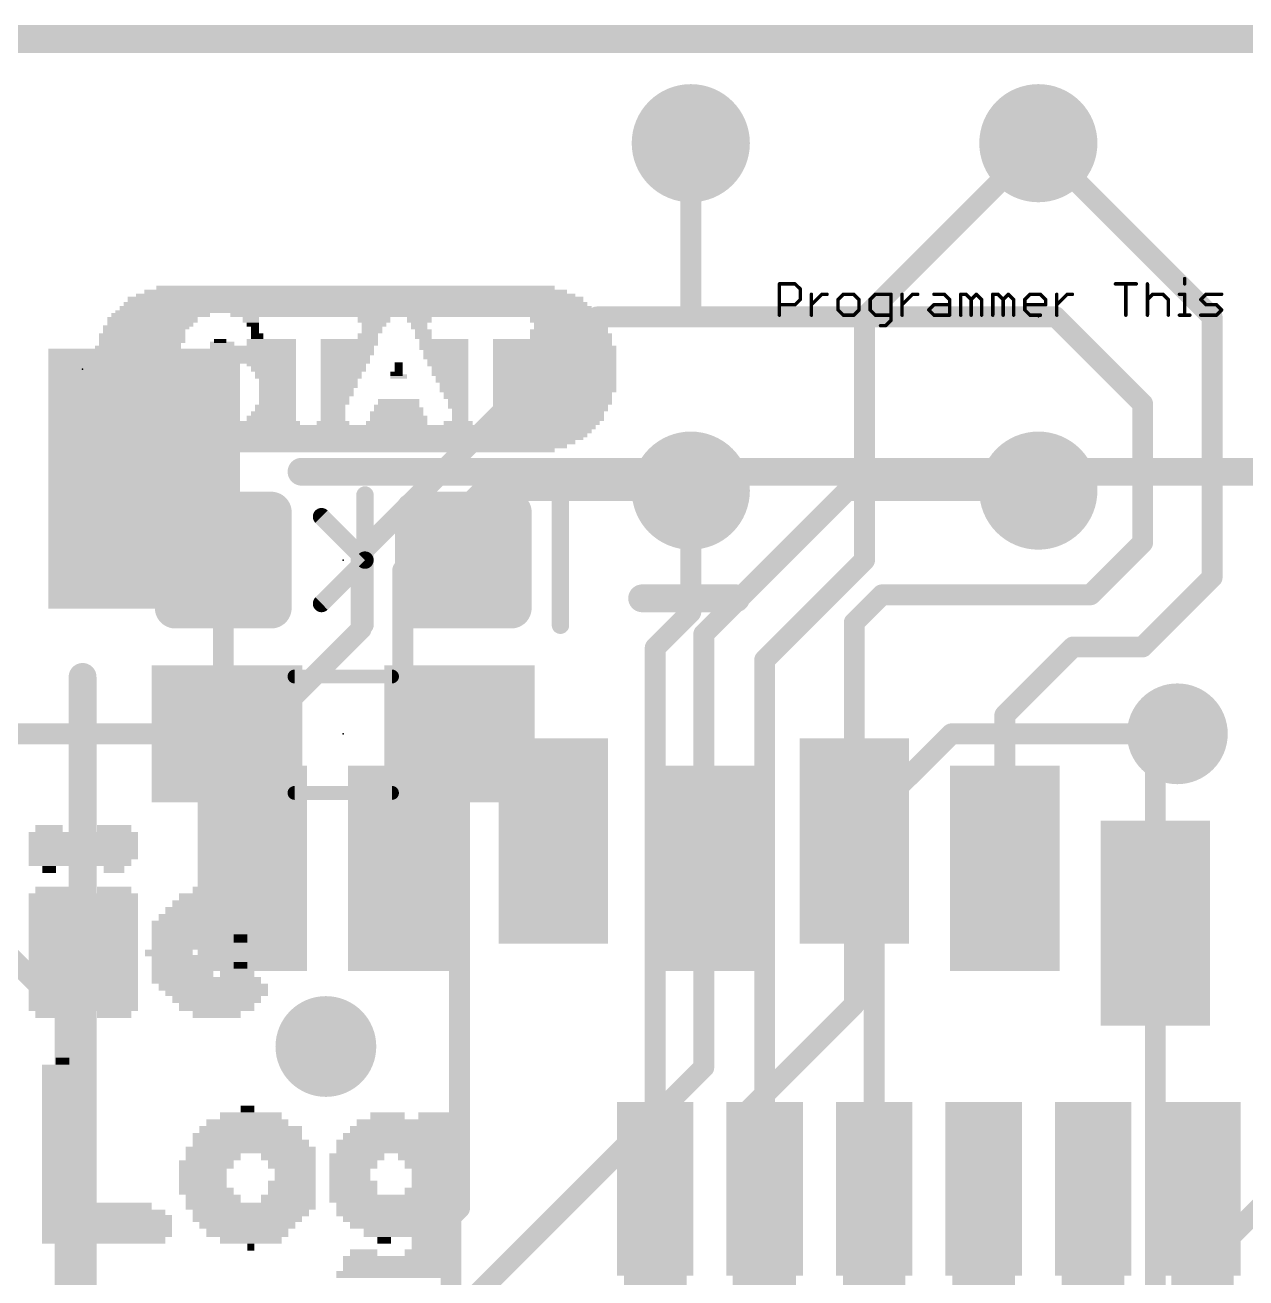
# Model space of a CAD drawing. Extents: x -41 to 66, y -16 to 27.
# Drawn here: x 5.29 to 14.22, y 17.61 to 26.77 of the extents above; entities that cross this region are included whole.
import ezdxf

# ---------------------------------------------------------------- set-up
doc = ezdxf.new("R2010")
doc.units = 0
for name, color, linetype in [('1', 12, 'CONTINUOUS'), ('16', 132, 'CONTINUOUS'), ('17', 110, 'CONTINUOUS'), ('18', 110, 'CONTINUOUS'), ('20', 31, 'CONTINUOUS'), ('21', 41, 'CONTINUOUS'), ('22', 40, 'CONTINUOUS'), ('23', 53, 'CONTINUOUS'), ('51', 53, 'CONTINUOUS')]:
    doc.layers.add(name, color=color, linetype=linetype)

# ---------------------------------------------------------------- blocks, each defined once
blk = doc.blocks.new('RECT160000X160000R30')
at = {"const_width": 0.15}
blk.add_lwpolyline([(0.425, -0.35), (0.425, 0.35, 0.4142), (0.35, 0.425), (-0.35, 0.425, 0.4142), (-0.425, 0.35), (-0.425, -0.35, 0.4142), (-0.35, -0.425), (0.35, -0.425, 0.4142)], format="xyb", close=True, dxfattribs=at)
blk.add_solid([(-0.3754, -0.3754), (0.3754, -0.3754), (-0.3754, 0.3754), (0.3754, 0.3754)])
blk = doc.blocks.new('RECT')
blk.add_solid([(-0.5, -0.5), (0.5, -0.5), (-0.5, 0.5), (0.5, 0.5)])
blk = doc.blocks.new('ROUNDP')
at = {"const_width": 0.5}
blk.add_lwpolyline([(0, -0.25, 1), (0, 0.25, 1), (0, -0.25)], format="xyb", dxfattribs=at)
blk = doc.blocks.new('ROUNDV')
at = {"const_width": 0.5}
blk.add_lwpolyline([(0, -0.25, 1), (0, 0.25, 1), (0, -0.25)], format="xyb", dxfattribs=at)

msp = doc.modelspace()

# ---------------------------------------------------------------- linework, layer by layer
at = {"layer": '1'}
for points, const_width in [([(0, 26.67), (25.4, 26.67)], 0.2032), ([(11.43, 24.638), (12.7, 25.908)], 0.1524), ([(11.43, 22.86), (11.43, 24.638)], 0.1524), ([(10.16, 22.479), (10.16, 23.368)], 0.1524), ([(6.743, 22.86), (6.743, 21.617)], 0.1524), ([(10.7, 22.13), (11.43, 22.86)], 0.1524), ([(9.9, 22.219), (10.16, 22.479)], 0.1524), ([(9.9, 18.2626), (9.9, 22.219)], 0.1524), ([(10.7, 18.2626), (10.7, 22.13)], 0.1524), ([(6.743, 21.617), (6.77, 21.59)], 0.1524), ([(8.47, 21.59), (8.47, 18.122)], 0.1524), ([(11.5, 21.025), (12.065, 21.59)], 0.1524), ([(12.065, 21.59), (13.716, 21.59)], 0.1524), ([(11.5, 18.2626), (11.5, 21.025)], 0.1524), ([(8.47, 18.122), (8.4074, 18.0594)], 0.1524), ([(8.4074, 16.77), (8.4074, 18.0594)], 0.1524)]:
    msp.add_lwpolyline(points, dxfattribs=dict(at, const_width=const_width))
at = {"layer": '1', "const_width": 0.0762}
for points in [[(12.7269, 25.8811, 1), (12.6731, 25.9349)], [(11.4681, 24.638, 1), (11.3919, 24.638)], [(11.4031, 24.6649, 1), (11.4569, 24.6111)], [(10.1981, 23.368, 1), (10.1219, 23.368)], [(6.7811, 22.86, 1), (6.7049, 22.86)], [(11.4569, 22.8331, 1), (11.4031, 22.8869)], [(11.3919, 22.86, 1), (11.4681, 22.86)], [(10.1869, 22.4521, 1), (10.1331, 22.5059)], [(10.1219, 22.479, 1), (10.1981, 22.479)], [(9.9381, 22.219, 1), (9.8619, 22.219)], [(9.8731, 22.2459, 1), (9.9269, 22.1921)], [(10.7381, 22.13, 1), (10.6619, 22.13)], [(10.6731, 22.1569, 1), (10.7269, 22.1031)], [(6.7049, 21.617, 1), (6.7811, 21.617)], [(6.7699, 21.6439, 1), (6.7161, 21.5901)], [(6.7431, 21.5631, 1), (6.7969, 21.6169)], [(8.5081, 21.59, 1), (8.4319, 21.59)], [(12.065, 21.6281, 1), (12.065, 21.5519)], [(12.0919, 21.5631, 1), (12.0381, 21.6169)], [(13.716, 21.5519, 1), (13.716, 21.6281)], [(11.5381, 21.025, 1), (11.4619, 21.025)], [(11.4731, 21.0519, 1), (11.5269, 20.9981)], [(9.8619, 18.2626, 1), (9.9381, 18.2626)], [(10.6619, 18.2626, 1), (10.7381, 18.2626)], [(11.4619, 18.2626, 1), (11.5381, 18.2626)], [(8.4319, 18.122, 1), (8.5081, 18.122)], [(8.4969, 18.0951, 1), (8.4431, 18.1489)], [(8.4455, 18.0594, 1), (8.3693, 18.0594)], [(8.3805, 18.0863, 1), (8.4343, 18.0325)]]:
    msp.add_lwpolyline(points, format="xyb", dxfattribs=at)
at = {"layer": '16'}
for points, const_width in [([(0, 26.67), (25.4, 26.67)], 0.2032), ([(10.16, 25.908), (10.16, 24.638)], 0.1524), ([(13.97, 24.638), (12.7, 25.908)], 0.1524), ([(7.7502, 22.9133), (9.4749, 24.638)], 0.1524), ([(9.4749, 24.638), (10.16, 24.638)], 0.1524), ([(10.16, 24.638), (12.827, 24.638)], 0.1524), ([(12.827, 24.638), (13.462, 24.003)], 0.1524), ([(13.97, 24.638), (13.97, 22.733)], 0.1524), ([(13.462, 24.003), (13.462, 22.987)], 0.1524), ([(8.055, 22.787), (8.636, 23.368)], 0.1524), ([(8.636, 23.368), (10.16, 23.368)], 0.1524), ([(11.303, 23.368), (10.4775, 22.5425)], 0.1524), ([(12.7, 23.368), (11.303, 23.368)], 0.1524), ([(13.462, 22.987), (13.081, 22.606)], 0.1524), ([(7.7502, 22.3552), (7.7502, 22.9133)], 0.1524), ([(8.055, 20.606), (8.055, 22.787)], 0.1524), ([(13.97, 22.733), (13.462, 22.225)], 0.1524), ([(11.355, 22.404), (11.557, 22.606)], 0.1524), ([(11.557, 22.606), (13.081, 22.606)], 0.1524), ([(10.255, 22.32), (10.4775, 22.5425)], 0.1524), ([(11.355, 22.404), (11.355, 20.806)], 0.1524), ([(6.985, 21.59), (7.7502, 22.3552)], 0.1524), ([(10.255, 22.32), (10.255, 20.606)], 0.1524), ([(12.455, 21.726), (12.954, 22.225)], 0.1524), ([(12.954, 22.225), (13.462, 22.225)], 0.1524), ([(12.455, 20.606), (12.455, 21.726)], 0.1524), ([(2.96, 21.59), (6.985, 21.59)], 0.1524), ([(13.555, 21.429), (13.716, 21.59)], 0.1524), ([(13.555, 20.206), (13.555, 21.429)], 0.1524), ([(11.355, 20.806), (11.355, 19.61)], 0.1524), ([(10.255, 20.606), (10.255, 19.151)], 0.1524), ([(4.826, 20.32), (5.588, 19.558)], 0.1524), ([(13.555, 20.206), (13.555, 17.365)], 0.1524), ([(5.588, 19.558), (5.588, 16.51)], 0.1524), ([(11.355, 19.61), (10.541, 18.796)], 0.1524), ([(13.97, 17.78), (15.621, 19.431)], 0.1524), ([(10.255, 19.151), (7.874, 16.77)], 0.1524), ([(10.541, 18.796), (10.541, 16.891)], 0.1524), ([(13.97, 16.002), (13.97, 17.78)], 0.1524)]:
    msp.add_lwpolyline(points, dxfattribs=dict(at, const_width=const_width))
at = {"layer": '16', "const_width": 0.0762}
for points in [[(10.1981, 25.908, 1), (10.1219, 25.908)], [(12.7269, 25.9349, 1), (12.6731, 25.8811)], [(9.4749, 24.6761, 1), (9.4749, 24.5999)], [(9.5019, 24.6111, 1), (9.448, 24.6649)], [(10.16, 24.6761, 1), (10.16, 24.5999)], [(10.1219, 24.638, 1), (10.1981, 24.638)], [(10.16, 24.5999, 1), (10.16, 24.6761)], [(12.8539, 24.6649, 1), (12.8001, 24.6111)], [(12.827, 24.5999, 1), (12.827, 24.6761)], [(14.0081, 24.638, 1), (13.9319, 24.638)], [(13.9431, 24.6111, 1), (13.9969, 24.6649)], [(13.5001, 24.003, 1), (13.4239, 24.003)], [(13.4351, 23.9761, 1), (13.4889, 24.0299)], [(8.636, 23.4061, 1), (8.636, 23.3299)], [(8.6629, 23.3411, 1), (8.6091, 23.3949)], [(10.16, 23.3299, 1), (10.16, 23.4061)], [(11.303, 23.4061, 1), (11.303, 23.3299)], [(11.3299, 23.3411, 1), (11.2761, 23.3949)], [(12.7, 23.3299, 1), (12.7, 23.4061)], [(13.4239, 22.987, 1), (13.5001, 22.987)], [(13.4889, 22.9601, 1), (13.4351, 23.0139)], [(7.7883, 22.9133, 1), (7.7121, 22.9133)], [(7.7233, 22.9402, 1), (7.7771, 22.8863)], [(8.0931, 22.787, 1), (8.0169, 22.787)], [(8.0281, 22.8139, 1), (8.0819, 22.7601)], [(13.9969, 22.7061, 1), (13.9431, 22.7599)], [(13.9319, 22.733, 1), (14.0081, 22.733)], [(11.557, 22.6441, 1), (11.557, 22.5679)], [(11.5839, 22.5791, 1), (11.5301, 22.6329)], [(13.0541, 22.6329, 1), (13.1079, 22.5791)], [(13.081, 22.5679, 1), (13.081, 22.6441)], [(10.4506, 22.5694, 1), (10.5044, 22.5156)], [(10.5044, 22.5156, 1), (10.4506, 22.5694)], [(11.3931, 22.404, 1), (11.3169, 22.404)], [(11.3281, 22.4309, 1), (11.3819, 22.3771)], [(7.7121, 22.3552, 1), (7.7883, 22.3552)], [(7.7771, 22.3283, 1), (7.7233, 22.3821)], [(10.2931, 22.32, 1), (10.2169, 22.32)], [(10.2281, 22.3469, 1), (10.2819, 22.2931)], [(12.954, 22.2631, 1), (12.954, 22.1869)], [(12.9809, 22.1981, 1), (12.9271, 22.2519)], [(13.4351, 22.2519, 1), (13.4889, 22.1981)], [(13.462, 22.1869, 1), (13.462, 22.2631)], [(12.4931, 21.726, 1), (12.4169, 21.726)], [(12.4281, 21.7529, 1), (12.4819, 21.6991)], [(6.9581, 21.6169, 1), (7.0119, 21.5631)], [(6.985, 21.5519, 1), (6.985, 21.6281)], [(13.7429, 21.5631, 1), (13.6891, 21.6169)], [(13.5931, 21.429, 1), (13.5169, 21.429)], [(13.5281, 21.4559, 1), (13.5819, 21.4021)], [(11.3931, 20.806, 1), (11.3169, 20.806)], [(11.3169, 20.806, 1), (11.3931, 20.806)], [(8.0169, 20.606, 1), (8.0931, 20.606)], [(10.2931, 20.606, 1), (10.2169, 20.606)], [(10.2169, 20.606, 1), (10.2931, 20.606)], [(12.4169, 20.606, 1), (12.4931, 20.606)], [(13.5931, 20.206, 1), (13.5169, 20.206)], [(13.5169, 20.206, 1), (13.5931, 20.206)], [(5.6261, 19.558, 1), (5.5499, 19.558)], [(5.5611, 19.5311, 1), (5.6149, 19.5849)], [(11.3169, 19.61, 1), (11.3931, 19.61)], [(11.3819, 19.5831, 1), (11.3281, 19.6369)], [(10.2169, 19.151, 1), (10.2931, 19.151)], [(10.2819, 19.1241, 1), (10.2281, 19.1779)], [(10.5791, 18.796, 1), (10.5029, 18.796)], [(10.5141, 18.8229, 1), (10.5679, 18.7691)], [(14.0081, 17.78, 1), (13.9319, 17.78)], [(13.9431, 17.8069, 1), (13.9969, 17.7531)]]:
    msp.add_lwpolyline(points, format="xyb", dxfattribs=at)
at = {"layer": '20', "const_width": 0.2032}
msp.add_lwpolyline([(25.4, 26.67), (0, 26.67)], dxfattribs=at)
at = {"layer": '21'}
for points, const_width in [([(9.2393, 23.3362, 1), (9.1757, 23.3362)], 0.0635), ([(9.8044, 22.6314, 1), (9.8044, 22.5298)], 0.1016), ([(10.4902, 22.5298, 1), (10.4902, 22.6314)], 0.1016), ([(9.1757, 22.3838, 1), (9.2393, 22.3838)], 0.0635)]:
    msp.add_lwpolyline(points, format="xyb", dxfattribs=dict(at, const_width=const_width))
for points, const_width in [([(9.2075, 23.3362), (9.2075, 22.3838)], 0.127), ([(9.8044, 22.5806), (10.4902, 22.5806)], 0.2032)]:
    msp.add_lwpolyline(points, dxfattribs=dict(at, const_width=const_width))
at = {"layer": '22', "const_width": 0.2032}
for points in [[(15.715, 23.506), (7.315, 23.506)], [(5.715, 22.006), (5.715, 9.906)]]:
    msp.add_lwpolyline(points, dxfattribs=at)
at = {"layer": '22', "const_width": 0.1016}
for points in [[(7.315, 23.5568, 1), (7.315, 23.4552)], [(5.7658, 22.006, 1), (5.6642, 22.006)]]:
    msp.add_lwpolyline(points, format="xyb", dxfattribs=at)
at = {"layer": '23'}
for p in [(12.7, 24.638), (5.715, 24.257), (7.62, 22.86), (7.62, 21.59)]:
    msp.add_point(p, dxfattribs=at)
at = {"layer": '51'}
for points, const_width in [([(13.7693, 24.9176), (13.7693, 24.8795)], 0.0254), ([(10.8077, 24.6507), (10.8077, 24.8795)], 0.0254), ([(10.8077, 24.8795), (10.9221, 24.8795)], 0.0254), ([(10.9221, 24.8795), (10.9602, 24.8414)], 0.0254), ([(10.9602, 24.8414), (10.9602, 24.7651)], 0.0254), ([(13.2634, 24.8795), (13.4159, 24.8795)], 0.0254), ([(13.3397, 24.6507), (13.3397, 24.8795)], 0.0254), ([(13.4973, 24.8795), (13.4973, 24.6507)], 0.0254), ([(10.9221, 24.727), (10.8077, 24.727)], 0.0254), ([(10.9602, 24.7651), (10.9221, 24.727)], 0.0254), ([(11.0416, 24.6507), (11.0416, 24.8032)], 0.0254), ([(11.0416, 24.727), (11.1178, 24.8032)], 0.0254), ([(11.1178, 24.8032), (11.156, 24.8032)], 0.0254), ([(11.2746, 24.8032), (11.2365, 24.7651)], 0.0254), ([(11.2365, 24.7651), (11.2365, 24.6888)], 0.0254), ([(11.3509, 24.8032), (11.2746, 24.8032)], 0.0254), ([(11.389, 24.7651), (11.3509, 24.8032)], 0.0254), ([(11.389, 24.6888), (11.389, 24.7651)], 0.0254), ([(11.5085, 24.8032), (11.4704, 24.7651)], 0.0254), ([(11.4704, 24.7651), (11.4704, 24.6888)], 0.0254), ([(11.6229, 24.8032), (11.5085, 24.8032)], 0.0254), ([(11.6229, 24.6126), (11.6229, 24.8032)], 0.0254), ([(11.7042, 24.6507), (11.7042, 24.8032)], 0.0254), ([(11.7042, 24.727), (11.7805, 24.8032)], 0.0254), ([(11.7805, 24.8032), (11.8186, 24.8032)], 0.0254), ([(11.8991, 24.6888), (11.9373, 24.727)], 0.0254), ([(11.9373, 24.8032), (12.0135, 24.8032)], 0.0254), ([(11.9373, 24.727), (12.0517, 24.727)], 0.0254), ([(12.0135, 24.8032), (12.0517, 24.7651)], 0.0254), ([(12.0517, 24.7651), (12.0517, 24.6507)], 0.0254), ([(12.133, 24.6507), (12.133, 24.8032)], 0.0254), ([(12.133, 24.8032), (12.1711, 24.8032)], 0.0254), ([(12.1711, 24.8032), (12.2093, 24.7651)], 0.0254), ([(12.2093, 24.7651), (12.2474, 24.8032)], 0.0254), ([(12.2093, 24.7651), (12.2093, 24.6507)], 0.0254), ([(12.2474, 24.8032), (12.2855, 24.7651)], 0.0254), ([(12.2855, 24.7651), (12.2855, 24.6507)], 0.0254), ([(12.3669, 24.6507), (12.3669, 24.8032)], 0.0254), ([(12.3669, 24.8032), (12.405, 24.8032)], 0.0254), ([(12.405, 24.8032), (12.4431, 24.7651)], 0.0254), ([(12.4431, 24.7651), (12.4813, 24.8032)], 0.0254), ([(12.4431, 24.7651), (12.4431, 24.6507)], 0.0254), ([(12.4813, 24.8032), (12.5194, 24.7651)], 0.0254), ([(12.5194, 24.7651), (12.5194, 24.6507)], 0.0254), ([(12.6008, 24.7651), (12.6389, 24.8032)], 0.0254), ([(12.6008, 24.6888), (12.6008, 24.7651)], 0.0254), ([(12.7533, 24.727), (12.6008, 24.727)], 0.0254), ([(12.6389, 24.8032), (12.7152, 24.8032)], 0.0254), ([(12.7152, 24.8032), (12.7533, 24.7651)], 0.0254), ([(12.7533, 24.7651), (12.7533, 24.727)], 0.0254), ([(12.8346, 24.6507), (12.8346, 24.8032)], 0.0254), ([(12.8346, 24.727), (12.9109, 24.8032)], 0.0254), ([(12.9109, 24.8032), (12.949, 24.8032)], 0.0254), ([(13.4973, 24.7651), (13.5354, 24.8032)], 0.0254), ([(13.5354, 24.8032), (13.6117, 24.8032)], 0.0254), ([(13.6117, 24.8032), (13.6498, 24.7651)], 0.0254), ([(13.6498, 24.7651), (13.6498, 24.6507)], 0.0254), ([(13.7312, 24.8032), (13.7693, 24.8032)], 0.0254), ([(13.7693, 24.8032), (13.7693, 24.6507)], 0.0254), ([(13.8871, 24.7651), (13.9252, 24.8032)], 0.0254), ([(13.9252, 24.727), (13.8871, 24.7651)], 0.0254), ([(13.9252, 24.8032), (14.0396, 24.8032)], 0.0254), ([(14.0015, 24.727), (13.9252, 24.727)], 0.0254), ([(14.0396, 24.6888), (14.0015, 24.727)], 0.0254), ([(11.2365, 24.6888), (11.2746, 24.6507)], 0.0254), ([(11.2746, 24.6507), (11.3509, 24.6507)], 0.0254), ([(11.3509, 24.6507), (11.389, 24.6888)], 0.0254), ([(11.4704, 24.6888), (11.5085, 24.6507)], 0.0254), ([(11.5085, 24.6507), (11.6229, 24.6507)], 0.0254), ([(11.9373, 24.6507), (11.8991, 24.6888)], 0.0254), ([(12.0517, 24.6507), (11.9373, 24.6507)], 0.0254), ([(12.6389, 24.6507), (12.6008, 24.6888)], 0.0254), ([(12.7152, 24.6507), (12.6389, 24.6507)], 0.0254), ([(13.7312, 24.6507), (13.8074, 24.6507)], 0.0254), ([(13.8871, 24.6507), (14.0015, 24.6507)], 0.0254), ([(14.0015, 24.6507), (14.0396, 24.6888)], 0.0254), ([(11.5466, 24.5744), (11.5848, 24.5744)], 0.0254), ([(11.5848, 24.5744), (11.6229, 24.6126)], 0.0254), ([(7.7788, 23.3362), (7.7788, 22.86)], 0.127), ([(7.7788, 22.86), (7.4613, 23.1775)], 0.127), ([(7.7788, 22.86), (7.4613, 22.5425)], 0.127), ([(7.7788, 22.86), (7.7788, 22.3838)], 0.127), ([(7.976, 22.009), (7.264, 22.009)], 0.1016), ([(7.976, 21.158), (7.264, 21.158)], 0.1016)]:
    msp.add_lwpolyline(points, dxfattribs=dict(at, const_width=const_width))
for points, const_width in [([(13.7757, 24.9176, 1), (13.763, 24.9176)], 0.0127), ([(10.8077, 24.8858, 1), (10.8077, 24.8731)], 0.0127), ([(10.814, 24.8795, 1), (10.8014, 24.8795)], 0.0127), ([(10.9266, 24.884, 1), (10.9176, 24.875)], 0.0127), ([(10.9221, 24.8731, 1), (10.9221, 24.8858)], 0.0127), ([(10.9666, 24.8414, 1), (10.9539, 24.8414)], 0.0127), ([(10.9557, 24.8369, 1), (10.9647, 24.8459)], 0.0127), ([(13.2634, 24.8858, 1), (13.2634, 24.8731)], 0.0127), ([(13.346, 24.8795, 1), (13.3333, 24.8795)], 0.0127), ([(13.4159, 24.8731, 1), (13.4159, 24.8858)], 0.0127), ([(13.5036, 24.8795, 1), (13.4909, 24.8795)], 0.0127), ([(13.763, 24.8795, 1), (13.7757, 24.8795)], 0.0127), ([(10.8077, 24.7333, 1), (10.8077, 24.7206)], 0.0127), ([(10.9176, 24.7315, 1), (10.9266, 24.7225)], 0.0127), ([(10.9221, 24.7206, 1), (10.9221, 24.7333)], 0.0127), ([(10.9539, 24.7651, 1), (10.9666, 24.7651)], 0.0127), ([(10.9647, 24.7606, 1), (10.9557, 24.7696)], 0.0127), ([(11.0479, 24.8032, 1), (11.0352, 24.8032)], 0.0127), ([(11.0371, 24.7315, 1), (11.0461, 24.7225)], 0.0127), ([(11.1178, 24.8096, 1), (11.1178, 24.7969)], 0.0127), ([(11.1223, 24.7987, 1), (11.1134, 24.8077)], 0.0127), ([(11.156, 24.7969, 1), (11.156, 24.8096)], 0.0127), ([(11.2428, 24.7651, 1), (11.2301, 24.7651)], 0.0127), ([(11.232, 24.7696, 1), (11.241, 24.7606)], 0.0127), ([(11.2746, 24.8096, 1), (11.2746, 24.7969)], 0.0127), ([(11.2791, 24.7987, 1), (11.2701, 24.8077)], 0.0127), ([(11.3554, 24.8077, 1), (11.3464, 24.7987)], 0.0127), ([(11.3509, 24.7969, 1), (11.3509, 24.8096)], 0.0127), ([(11.3954, 24.7651, 1), (11.3827, 24.7651)], 0.0127), ([(11.3845, 24.7606, 1), (11.3935, 24.7696)], 0.0127), ([(11.4767, 24.7651, 1), (11.464, 24.7651)], 0.0127), ([(11.4659, 24.7696, 1), (11.4748, 24.7606)], 0.0127), ([(11.5085, 24.8096, 1), (11.5085, 24.7969)], 0.0127), ([(11.513, 24.7987, 1), (11.504, 24.8077)], 0.0127), ([(11.6292, 24.8032, 1), (11.6165, 24.8032)], 0.0127), ([(11.6229, 24.7969, 1), (11.6229, 24.8096)], 0.0127), ([(11.6997, 24.7315, 1), (11.7087, 24.7225)], 0.0127), ([(11.7106, 24.8032, 1), (11.6979, 24.8032)], 0.0127), ([(11.7805, 24.8096, 1), (11.7805, 24.7969)], 0.0127), ([(11.785, 24.7987, 1), (11.776, 24.8077)], 0.0127), ([(11.8186, 24.7969, 1), (11.8186, 24.8096)], 0.0127), ([(11.9373, 24.8096, 1), (11.9373, 24.7969)], 0.0127), ([(11.9373, 24.7333, 1), (11.9373, 24.7206)], 0.0127), ([(11.9417, 24.7225, 1), (11.9328, 24.7315)], 0.0127), ([(12.018, 24.8077, 1), (12.009, 24.7987)], 0.0127), ([(12.0135, 24.7969, 1), (12.0135, 24.8096)], 0.0127), ([(12.058, 24.7651, 1), (12.0453, 24.7651)], 0.0127), ([(12.0472, 24.7606, 1), (12.0561, 24.7696)], 0.0127), ([(12.0517, 24.7206, 1), (12.0517, 24.7333)], 0.0127), ([(12.133, 24.8096, 1), (12.133, 24.7969)], 0.0127), ([(12.1394, 24.8032, 1), (12.1267, 24.8032)], 0.0127), ([(12.1756, 24.8077, 1), (12.1666, 24.7987)], 0.0127), ([(12.1711, 24.7969, 1), (12.1711, 24.8096)], 0.0127), ([(12.2156, 24.7651, 1), (12.2029, 24.7651)], 0.0127), ([(12.2048, 24.7696, 1), (12.2138, 24.7606)], 0.0127), ([(12.2048, 24.7606, 1), (12.2138, 24.7696)], 0.0127), ([(12.2519, 24.8077, 1), (12.2429, 24.7987)], 0.0127), ([(12.2519, 24.7987, 1), (12.2429, 24.8077)], 0.0127), ([(12.2919, 24.7651, 1), (12.2792, 24.7651)], 0.0127), ([(12.281, 24.7606, 1), (12.29, 24.7696)], 0.0127), ([(12.3732, 24.8032, 1), (12.3605, 24.8032)], 0.0127), ([(12.3669, 24.8096, 1), (12.3669, 24.7969)], 0.0127), ([(12.4095, 24.8077, 1), (12.4005, 24.7987)], 0.0127), ([(12.405, 24.7969, 1), (12.405, 24.8096)], 0.0127), ([(12.4495, 24.7651, 1), (12.4368, 24.7651)], 0.0127), ([(12.4387, 24.7696, 1), (12.4476, 24.7606)], 0.0127), ([(12.4387, 24.7606, 1), (12.4476, 24.7696)], 0.0127), ([(12.4858, 24.8077, 1), (12.4768, 24.7987)], 0.0127), ([(12.4858, 24.7987, 1), (12.4768, 24.8077)], 0.0127), ([(12.5258, 24.7651, 1), (12.5131, 24.7651)], 0.0127), ([(12.5149, 24.7606, 1), (12.5239, 24.7696)], 0.0127), ([(12.6071, 24.7651, 1), (12.5944, 24.7651)], 0.0127), ([(12.5963, 24.7696, 1), (12.6053, 24.7606)], 0.0127), ([(12.6008, 24.7333, 1), (12.6008, 24.7206)], 0.0127), ([(12.6389, 24.8096, 1), (12.6389, 24.7969)], 0.0127), ([(12.6434, 24.7987, 1), (12.6344, 24.8077)], 0.0127), ([(12.7196, 24.8077, 1), (12.7107, 24.7987)], 0.0127), ([(12.7152, 24.7969, 1), (12.7152, 24.8096)], 0.0127), ([(12.7596, 24.7651, 1), (12.7469, 24.7651)], 0.0127), ([(12.7469, 24.727, 1), (12.7596, 24.727)], 0.0127), ([(12.7488, 24.7606, 1), (12.7578, 24.7696)], 0.0127), ([(12.7533, 24.7206, 1), (12.7533, 24.7333)], 0.0127), ([(12.841, 24.8032, 1), (12.8283, 24.8032)], 0.0127), ([(12.8302, 24.7315, 1), (12.8391, 24.7225)], 0.0127), ([(12.9109, 24.8096, 1), (12.9109, 24.7969)], 0.0127), ([(12.9154, 24.7987, 1), (12.9064, 24.8077)], 0.0127), ([(12.949, 24.7969, 1), (12.949, 24.8096)], 0.0127), ([(13.4928, 24.7696, 1), (13.5018, 24.7606)], 0.0127), ([(13.5354, 24.8096, 1), (13.5354, 24.7969)], 0.0127), ([(13.5399, 24.7987, 1), (13.5309, 24.8077)], 0.0127), ([(13.6162, 24.8077, 1), (13.6072, 24.7987)], 0.0127), ([(13.6117, 24.7969, 1), (13.6117, 24.8096)], 0.0127), ([(13.6562, 24.7651, 1), (13.6435, 24.7651)], 0.0127), ([(13.6453, 24.7606, 1), (13.6543, 24.7696)], 0.0127), ([(13.7312, 24.8096, 1), (13.7312, 24.7969)], 0.0127), ([(13.7757, 24.8032, 1), (13.763, 24.8032)], 0.0127), ([(13.7693, 24.7969, 1), (13.7693, 24.8096)], 0.0127), ([(13.8916, 24.7696, 1), (13.8826, 24.7606)], 0.0127), ([(13.8826, 24.7696, 1), (13.8916, 24.7606)], 0.0127), ([(13.9252, 24.8096, 1), (13.9252, 24.7969)], 0.0127), ([(13.9252, 24.7333, 1), (13.9252, 24.7206)], 0.0127), ([(13.9297, 24.7987, 1), (13.9207, 24.8077)], 0.0127), ([(13.9207, 24.7225, 1), (13.9297, 24.7315)], 0.0127), ([(14.006, 24.7315, 1), (13.997, 24.7225)], 0.0127), ([(14.0015, 24.7206, 1), (14.0015, 24.7333)], 0.0127), ([(14.0396, 24.7969, 1), (14.0396, 24.8096)], 0.0127), ([(10.8014, 24.6507, 1), (10.814, 24.6507)], 0.0127), ([(11.0352, 24.6507, 1), (11.0479, 24.6507)], 0.0127), ([(11.241, 24.6933, 1), (11.232, 24.6843)], 0.0127), ([(11.2301, 24.6888, 1), (11.2428, 24.6888)], 0.0127), ([(11.2746, 24.6571, 1), (11.2746, 24.6443)], 0.0127), ([(11.2701, 24.6462, 1), (11.2791, 24.6552)], 0.0127), ([(11.3464, 24.6552, 1), (11.3554, 24.6462)], 0.0127), ([(11.3509, 24.6443, 1), (11.3509, 24.6571)], 0.0127), ([(11.3827, 24.6888, 1), (11.3954, 24.6888)], 0.0127), ([(11.3935, 24.6843, 1), (11.3845, 24.6933)], 0.0127), ([(11.4748, 24.6933, 1), (11.4659, 24.6843)], 0.0127), ([(11.464, 24.6888, 1), (11.4767, 24.6888)], 0.0127), ([(11.5085, 24.6571, 1), (11.5085, 24.6443)], 0.0127), ([(11.504, 24.6462, 1), (11.513, 24.6552)], 0.0127), ([(11.6229, 24.6443, 1), (11.6229, 24.6571)], 0.0127), ([(11.6979, 24.6507, 1), (11.7106, 24.6507)], 0.0127), ([(11.9036, 24.6933, 1), (11.8946, 24.6843)], 0.0127), ([(11.8946, 24.6933, 1), (11.9036, 24.6843)], 0.0127), ([(11.9373, 24.6571, 1), (11.9373, 24.6443)], 0.0127), ([(11.9328, 24.6462, 1), (11.9417, 24.6552)], 0.0127), ([(12.0453, 24.6507, 1), (12.058, 24.6507)], 0.0127), ([(12.0517, 24.6443, 1), (12.0517, 24.6571)], 0.0127), ([(12.1267, 24.6507, 1), (12.1394, 24.6507)], 0.0127), ([(12.2029, 24.6507, 1), (12.2156, 24.6507)], 0.0127), ([(12.2792, 24.6507, 1), (12.2919, 24.6507)], 0.0127), ([(12.3605, 24.6507, 1), (12.3732, 24.6507)], 0.0127), ([(12.4368, 24.6507, 1), (12.4495, 24.6507)], 0.0127), ([(12.5131, 24.6507, 1), (12.5258, 24.6507)], 0.0127), ([(12.6053, 24.6933, 1), (12.5963, 24.6843)], 0.0127), ([(12.5944, 24.6888, 1), (12.6071, 24.6888)], 0.0127), ([(12.6389, 24.6571, 1), (12.6389, 24.6443)], 0.0127), ([(12.6344, 24.6462, 1), (12.6434, 24.6552)], 0.0127), ([(12.7152, 24.6443, 1), (12.7152, 24.6571)], 0.0127), ([(12.8283, 24.6507, 1), (12.841, 24.6507)], 0.0127), ([(13.3333, 24.6507, 1), (13.346, 24.6507)], 0.0127), ([(13.4909, 24.6507, 1), (13.5036, 24.6507)], 0.0127), ([(13.6435, 24.6507, 1), (13.6562, 24.6507)], 0.0127), ([(13.7312, 24.6571, 1), (13.7312, 24.6443)], 0.0127), ([(13.763, 24.6507, 1), (13.7757, 24.6507)], 0.0127), ([(13.8074, 24.6443, 1), (13.8074, 24.6571)], 0.0127), ([(13.8871, 24.6571, 1), (13.8871, 24.6443)], 0.0127), ([(13.997, 24.6552, 1), (14.006, 24.6462)], 0.0127), ([(14.0015, 24.6443, 1), (14.0015, 24.6571)], 0.0127), ([(14.0441, 24.6843, 1), (14.0351, 24.6933)], 0.0127), ([(14.0351, 24.6843, 1), (14.0441, 24.6933)], 0.0127), ([(11.5466, 24.5808, 1), (11.5466, 24.5681)], 0.0127), ([(11.5803, 24.5789, 1), (11.5892, 24.5699)], 0.0127), ([(11.5848, 24.5681, 1), (11.5848, 24.5808)], 0.0127), ([(11.6165, 24.6126, 1), (11.6292, 24.6126)], 0.0127), ([(11.6274, 24.6081, 1), (11.6184, 24.6171)], 0.0127), ([(7.8105, 23.3362, 1), (7.747, 23.3362)], 0.0635), ([(7.4837, 23.2, 1), (7.4388, 23.155)], 0.0635), ([(7.8105, 22.86, 1), (7.747, 22.86)], 0.0635), ([(7.8012, 22.8375, 1), (7.7563, 22.8825)], 0.0635), ([(7.7563, 22.8375, 1), (7.8012, 22.8825)], 0.0635), ([(7.747, 22.86, 1), (7.8105, 22.86)], 0.0635), ([(7.4388, 22.565, 1), (7.4837, 22.52)], 0.0635), ([(7.747, 22.3838, 1), (7.8105, 22.3838)], 0.0635), ([(7.264, 22.0344, 1), (7.264, 21.9836)], 0.0508), ([(7.976, 21.9836, 1), (7.976, 22.0344)], 0.0508), ([(7.264, 21.1834, 1), (7.264, 21.1326)], 0.0508), ([(7.976, 21.1326, 1), (7.976, 21.1834)], 0.0508)]:
    msp.add_lwpolyline(points, format="xyb", dxfattribs=dict(at, const_width=const_width))

# ---------------------------------------------------------------- block references
at = {"layer": '1', "rotation": 270}
for p in [(6.743, 22.86), (8.497, 22.86)]:
    msp.add_blockref('RECT160000X160000R30', p, dxfattribs=at)
at = {"layer": '1', "xscale": 1.1, "rotation": 180}
for p in [(6.77, 21.59), (8.47, 21.59)]:
    msp.add_blockref('RECT', p, dxfattribs=at)
at = {"layer": '1', "xscale": 0.5588, "yscale": 1.27, "rotation": 180}
for p in [(9.9, 18.2626), (10.7, 18.2626), (11.5, 18.2626), (12.3, 18.2626), (13.1, 18.2626), (13.9, 18.2626)]:
    msp.add_blockref('RECT', p, dxfattribs=at)
at = {"layer": '16', "rotation": 180}
for p, xscale, yscale in [((6.165, 23.456), 1.4, 1.9), ((9.155, 20.806), 0.8, 1.5), ((11.355, 20.806), 0.8, 1.5), ((6.955, 20.606), 0.8, 1.5), ((8.055, 20.606), 0.8, 1.5), ((10.255, 20.606), 0.8, 1.5), ((12.455, 20.606), 0.8, 1.5), ((13.555, 20.206), 0.8, 1.5)]:
    msp.add_blockref('RECT', p, dxfattribs=dict(at, xscale=xscale, yscale=yscale))
at = {"layer": '17', "xscale": 0.8636, "yscale": 0.8636}
for p in [(10.16, 25.908), (10.16, 25.908), (12.7, 25.908), (12.7, 25.908), (10.16, 23.368), (10.16, 23.368), (12.7, 23.368), (12.7, 23.368)]:
    msp.add_blockref('ROUNDP', p, dxfattribs=at)
at = {"layer": '18', "xscale": 0.7366, "yscale": 0.7366}
for p in [(13.716, 21.59), (13.716, 21.59), (7.493, 19.304), (7.493, 19.304)]:
    msp.add_blockref('ROUNDV', p, dxfattribs=at)
at = {"layer": '21'}
for p, xscale, yscale in [((7.71, 24.822), 3.09, 0.03), ((7.71, 24.852), 2.91, 0.03), ((7.71, 24.732), 3.39, 0.03), ((7.71, 24.767), 3.33, 0.04), ((7.71, 24.797), 3.21, 0.02), ((6.285, 24.652), 0.72, 0.03), ((7.71, 24.677), 3.51, 0.02), ((7.71, 24.702), 3.45, 0.03), ((8.145, 24.652), 2.7, 0.03), ((6.18, 24.562), 0.63, 0.03), ((6.225, 24.617), 0.66, 0.04), ((6.21, 24.582), 0.63, 0.03), ((6.945, 24.617), 0.12, 0.04), ((6.96, 24.582), 0.09, 0.03), ((6.975, 24.562), 0.06, 0.03), ((7.845, 24.617), 0.24, 0.04), ((7.845, 24.582), 0.18, 0.03), ((7.83, 24.562), 0.15, 0.03), ((8.175, 24.617), 0.18, 0.04), ((8.175, 24.582), 0.12, 0.03), ((8.175, 24.562), 0.12, 0.03), ((9.255, 24.617), 0.54, 0.04), ((9.27, 24.582), 0.51, 0.03), ((9.285, 24.562), 0.54, 0.03), ((6.15, 24.497), 0.63, 0.04), ((6.15, 24.462), 0.63, 0.03), ((6.135, 24.442), 0.6, 0.03), ((6.165, 24.532), 0.6, 0.03), ((6.735, 24.442), 0.18, 0.03), ((6.72, 24.462), 0.09, 0.03), ((7.095, 24.462), 0.36, 0.03), ((7.095, 24.442), 0.36, 0.03), ((6.975, 24.532), 0.06, 0.03), ((6.99, 24.497), 0.09, 0.04), ((7.665, 24.462), 0.42, 0.03), ((7.665, 24.442), 0.42, 0.03), ((7.8, 24.497), 0.15, 0.04), ((7.83, 24.532), 0.15, 0.03), ((8.205, 24.532), 0.12, 0.03), ((8.205, 24.497), 0.12, 0.04), ((8.355, 24.462), 0.36, 0.03), ((8.355, 24.442), 0.36, 0.03), ((9.15, 24.462), 0.87, 0.03), ((9.15, 24.442), 0.87, 0.03), ((9.27, 24.532), 0.57, 0.03), ((9.285, 24.497), 0.6, 0.04), ((6.12, 24.412), 0.63, 0.03), ((6.135, 24.377), 0.66, 0.04), ((6.96, 24.412), 0.63, 0.03), ((6.96, 24.377), 0.63, 0.04), ((7.65, 24.412), 0.39, 0.03), ((7.65, 24.377), 0.39, 0.04), ((8.355, 24.412), 0.36, 0.03), ((8.37, 24.377), 0.33, 0.04), ((9.165, 24.412), 0.9, 0.03), ((9.165, 24.377), 0.9, 0.04), ((6.135, 24.342), 0.66, 0.03), ((6.135, 24.312), 0.66, 0.03), ((6.15, 24.292), 0.69, 0.03), ((6.15, 24.257), 0.69, 0.04), ((6.99, 24.342), 0.57, 0.03), ((7.05, 24.312), 0.45, 0.03), ((7.095, 24.292), 0.36, 0.03), ((7.11, 24.257), 0.33, 0.04), ((7.635, 24.342), 0.36, 0.03), ((7.635, 24.312), 0.36, 0.03), ((7.62, 24.292), 0.33, 0.03), ((7.62, 24.257), 0.33, 0.04), ((8.025, 24.292), 0.06, 0.03), ((8.025, 24.257), 0.06, 0.04), ((8.37, 24.342), 0.33, 0.03), ((8.385, 24.312), 0.3, 0.03), ((8.385, 24.292), 0.3, 0.03), ((8.4, 24.257), 0.27, 0.04), ((9.165, 24.342), 0.9, 0.03), ((9.165, 24.312), 0.9, 0.03), ((9.165, 24.292), 0.9, 0.03), ((9.165, 24.257), 0.9, 0.04), ((6.18, 24.222), 0.75, 0.03), ((6.21, 24.202), 0.81, 0.03), ((6.27, 24.172), 0.93, 0.03), ((7.125, 24.222), 0.3, 0.03), ((7.125, 24.202), 0.3, 0.03), ((7.14, 24.172), 0.27, 0.03), ((7.605, 24.222), 0.3, 0.03), ((7.605, 24.202), 0.3, 0.03), ((7.59, 24.172), 0.27, 0.03), ((8.01, 24.222), 0.09, 0.03), ((8.025, 24.202), 0.12, 0.03), ((8.4, 24.222), 0.27, 0.03), ((8.415, 24.202), 0.24, 0.03), ((8.415, 24.172), 0.24, 0.03), ((9.165, 24.222), 0.9, 0.03), ((9.165, 24.202), 0.9, 0.03), ((9.165, 24.172), 0.9, 0.03), ((6.3, 24.137), 0.99, 0.04), ((6.15, 24.102), 0.69, 0.03), ((6.705, 24.102), 0.24, 0.03), ((7.14, 24.137), 0.27, 0.04), ((7.14, 24.102), 0.27, 0.03), ((7.59, 24.137), 0.27, 0.04), ((7.575, 24.102), 0.24, 0.03), ((8.43, 24.137), 0.21, 0.04), ((8.43, 24.102), 0.21, 0.03), ((9.165, 24.137), 0.9, 0.04), ((9.165, 24.102), 0.9, 0.03), ((6.15, 24.072), 0.63, 0.03), ((6.135, 24.052), 0.6, 0.03), ((6.135, 24.017), 0.6, 0.04), ((6.72, 24.072), 0.21, 0.03), ((6.72, 24.052), 0.15, 0.03), ((7.14, 24.072), 0.27, 0.03), ((7.14, 24.052), 0.27, 0.03), ((7.14, 24.017), 0.27, 0.04), ((7.575, 24.072), 0.24, 0.03), ((7.56, 24.052), 0.21, 0.03), ((7.56, 24.017), 0.21, 0.04), ((8.025, 24.017), 0.3, 0.04), ((8.445, 24.072), 0.18, 0.03), ((8.445, 24.052), 0.18, 0.03), ((8.46, 24.017), 0.15, 0.04), ((9.15, 24.072), 0.87, 0.03), ((9.15, 24.052), 0.87, 0.03), ((9.15, 24.017), 0.87, 0.04), ((6.15, 23.982), 0.57, 0.03), ((6.165, 23.962), 0.6, 0.03), ((6.195, 23.932), 0.6, 0.03), ((6.21, 23.897), 0.63, 0.04), ((7.095, 23.897), 0.36, 0.04), ((7.11, 23.932), 0.33, 0.03), ((7.125, 23.982), 0.3, 0.03), ((7.125, 23.962), 0.3, 0.03), ((7.545, 23.982), 0.18, 0.03), ((7.545, 23.962), 0.18, 0.03), ((7.545, 23.932), 0.18, 0.03), ((7.545, 23.897), 0.18, 0.04), ((8.01, 23.932), 0.39, 0.03), ((8.025, 23.897), 0.42, 0.04), ((8.01, 23.982), 0.33, 0.03), ((8.025, 23.962), 0.36, 0.03), ((8.46, 23.982), 0.15, 0.03), ((8.475, 23.962), 0.12, 0.03), ((8.475, 23.932), 0.12, 0.03), ((8.475, 23.897), 0.12, 0.04), ((9.135, 23.982), 0.84, 0.03), ((9.135, 23.962), 0.84, 0.03), ((9.12, 23.932), 0.81, 0.03), ((9.12, 23.897), 0.81, 0.04), ((6.255, 23.862), 0.66, 0.03), ((7.71, 23.832), 3.51, 0.03), ((7.71, 23.802), 3.45, 0.03), ((7.08, 23.862), 0.45, 0.03), ((7.545, 23.862), 0.24, 0.03), ((8.01, 23.862), 0.45, 0.03), ((8.46, 23.862), 0.21, 0.03), ((9.09, 23.862), 0.81, 0.03), ((7.71, 23.772), 3.39, 0.03), ((7.71, 23.752), 3.33, 0.03), ((7.71, 23.722), 3.21, 0.03), ((7.71, 23.692), 3.09, 0.03), ((7.71, 23.662), 2.91, 0.03), ((5.47, 20.898), 0.2, 0.05), ((5.945, 20.898), 0.25, 0.05), ((5.47, 20.848), 0.3, 0.05), ((5.47, 20.798), 0.3, 0.05), ((5.945, 20.848), 0.35, 0.05), ((5.945, 20.798), 0.35, 0.05), ((5.47, 20.748), 0.3, 0.05), ((5.47, 20.698), 0.3, 0.05), ((5.945, 20.748), 0.35, 0.05), ((5.945, 20.698), 0.35, 0.05), ((5.47, 20.648), 0.3, 0.05), ((5.47, 20.598), 0.1, 0.05), ((5.92, 20.648), 0.3, 0.05), ((5.945, 20.598), 0.15, 0.05), ((5.495, 20.448), 0.25, 0.05), ((5.945, 20.448), 0.25, 0.05), ((6.695, 20.448), 0.35, 0.05), ((5.47, 20.398), 0.3, 0.05), ((5.47, 20.348), 0.3, 0.05), ((5.945, 20.398), 0.35, 0.05), ((5.945, 20.348), 0.35, 0.05), ((6.695, 20.348), 0.65, 0.05), ((6.695, 20.398), 0.55, 0.05), ((5.47, 20.298), 0.3, 0.05), ((5.47, 20.248), 0.3, 0.05), ((5.945, 20.298), 0.35, 0.05), ((5.945, 20.248), 0.35, 0.05), ((6.67, 20.248), 0.8, 0.05), ((6.695, 20.298), 0.75, 0.05), ((5.47, 20.198), 0.3, 0.05), ((5.47, 20.148), 0.3, 0.05), ((5.945, 20.198), 0.35, 0.05), ((5.945, 20.148), 0.35, 0.05), ((6.62, 20.198), 0.8, 0.05), ((6.445, 20.148), 0.45, 0.05), ((6.845, 20.148), 0.25, 0.05), ((5.47, 20.093), 0.3, 0.06), ((5.47, 20.038), 0.3, 0.05), ((5.945, 20.093), 0.35, 0.06), ((5.945, 20.038), 0.35, 0.05), ((6.395, 20.093), 0.35, 0.06), ((6.395, 20.038), 0.35, 0.05), ((6.87, 20.093), 0.1, 0.06), ((5.47, 19.988), 0.3, 0.05), ((5.47, 19.948), 0.3, 0.05), ((5.945, 19.988), 0.35, 0.05), ((5.945, 19.948), 0.35, 0.05), ((6.345, 19.988), 0.35, 0.05), ((6.395, 19.948), 0.35, 0.05), ((5.47, 19.898), 0.3, 0.05), ((5.945, 19.898), 0.35, 0.05), ((6.395, 19.898), 0.35, 0.05), ((6.87, 19.898), 0.1, 0.05), ((5.47, 19.843), 0.3, 0.06), ((5.47, 19.788), 0.3, 0.05), ((5.945, 19.843), 0.35, 0.06), ((5.945, 19.788), 0.35, 0.05), ((6.445, 19.843), 0.45, 0.06), ((6.62, 19.788), 0.8, 0.05), ((6.845, 19.843), 0.25, 0.06), ((5.47, 19.738), 0.3, 0.05), ((5.47, 19.698), 0.3, 0.05), ((5.945, 19.738), 0.35, 0.05), ((5.945, 19.698), 0.35, 0.05), ((6.67, 19.738), 0.8, 0.05), ((6.695, 19.698), 0.75, 0.05), ((5.47, 19.648), 0.3, 0.05), ((5.47, 19.593), 0.3, 0.06), ((5.945, 19.648), 0.35, 0.05), ((5.945, 19.593), 0.35, 0.06), ((6.695, 19.648), 0.65, 0.05), ((6.695, 19.593), 0.55, 0.06), ((5.495, 19.538), 0.25, 0.05), ((5.945, 19.538), 0.25, 0.05), ((6.695, 19.538), 0.35, 0.05), ((5.569, 19.147), 0.3, 0.05), ((5.569, 19.197), 0.1, 0.05), ((5.569, 19.097), 0.3, 0.05), ((5.569, 19.047), 0.3, 0.05), ((5.569, 18.997), 0.3, 0.05), ((5.569, 18.947), 0.3, 0.05), ((5.569, 18.897), 0.3, 0.05), ((5.569, 18.847), 0.3, 0.05), ((6.919, 18.847), 0.1, 0.05), ((5.569, 18.797), 0.3, 0.05), ((6.944, 18.797), 0.45, 0.05), ((7.944, 18.797), 0.25, 0.05), ((8.294, 18.797), 0.25, 0.05), ((5.569, 18.747), 0.3, 0.05), ((5.569, 18.697), 0.3, 0.05), ((6.944, 18.697), 0.75, 0.05), ((6.919, 18.747), 0.6, 0.05), ((8.069, 18.697), 0.8, 0.05), ((8.094, 18.747), 0.75, 0.05), ((5.569, 18.647), 0.3, 0.05), ((5.569, 18.597), 0.3, 0.05), ((6.919, 18.647), 0.8, 0.05), ((6.944, 18.597), 0.85, 0.05), ((8.019, 18.597), 0.9, 0.05), ((8.044, 18.647), 0.85, 0.05), ((5.569, 18.547), 0.3, 0.05), ((5.569, 18.497), 0.3, 0.05), ((6.944, 18.547), 0.95, 0.05), ((6.669, 18.497), 0.4, 0.05), ((7.219, 18.497), 0.4, 0.05), ((7.719, 18.497), 0.4, 0.05), ((8.019, 18.547), 0.9, 0.05), ((8.244, 18.497), 0.45, 0.05), ((5.569, 18.442), 0.3, 0.06), ((5.569, 18.387), 0.3, 0.05), ((6.619, 18.442), 0.4, 0.06), ((6.594, 18.387), 0.35, 0.05), ((7.244, 18.442), 0.35, 0.06), ((7.269, 18.387), 0.3, 0.05), ((7.694, 18.442), 0.35, 0.06), ((7.669, 18.387), 0.3, 0.05), ((8.269, 18.442), 0.4, 0.06), ((8.294, 18.387), 0.35, 0.05), ((5.569, 18.337), 0.3, 0.05), ((5.569, 18.297), 0.3, 0.05), ((6.594, 18.337), 0.35, 0.05), ((6.594, 18.297), 0.35, 0.05), ((7.244, 18.297), 0.35, 0.05), ((7.269, 18.337), 0.3, 0.05), ((7.669, 18.337), 0.3, 0.05), ((7.694, 18.297), 0.35, 0.05), ((8.294, 18.337), 0.35, 0.05), ((8.294, 18.297), 0.35, 0.05), ((5.569, 18.247), 0.3, 0.05), ((6.619, 18.247), 0.4, 0.05), ((7.244, 18.247), 0.35, 0.05), ((7.694, 18.247), 0.35, 0.05), ((8.269, 18.247), 0.4, 0.05), ((5.569, 18.192), 0.3, 0.06), ((5.819, 18.137), 0.8, 0.05), ((6.669, 18.192), 0.4, 0.06), ((6.944, 18.137), 0.95, 0.05), ((7.219, 18.192), 0.4, 0.06), ((7.994, 18.192), 0.95, 0.06), ((8.019, 18.137), 0.9, 0.05), ((5.869, 18.087), 0.9, 0.05), ((5.894, 18.047), 0.95, 0.05), ((6.944, 18.087), 0.85, 0.05), ((6.919, 18.047), 0.8, 0.05), ((8.019, 18.087), 0.9, 0.05), ((8.044, 18.047), 0.85, 0.05), ((5.894, 17.997), 0.95, 0.05), ((5.894, 17.942), 0.95, 0.06), ((6.919, 17.997), 0.7, 0.05), ((6.919, 17.942), 0.6, 0.06), ((8.069, 17.997), 0.8, 0.05), ((8.119, 17.942), 0.7, 0.06), ((5.869, 17.887), 0.9, 0.05), ((6.944, 17.887), 0.45, 0.05), ((6.944, 17.837), 0.05, 0.05), ((7.919, 17.887), 0.1, 0.05), ((8.294, 17.887), 0.35, 0.05), ((8.294, 17.837), 0.35, 0.05), ((8.019, 17.747), 0.8, 0.05), ((7.769, 17.797), 0.2, 0.05), ((8.244, 17.797), 0.35, 0.05), ((8.019, 17.692), 0.8, 0.06), ((7.969, 17.637), 0.8, 0.05)]:
    msp.add_blockref('RECT', p, dxfattribs=dict(at, xscale=xscale, yscale=yscale))
at = {"layer": '51', "rotation": 180}
for p, xscale, yscale in [((7.0398, 21.5849), 0.5001, 0.95), ((8.2081, 21.5849), 0.5001, 0.95), ((9.9, 18.0213), 0.4572, 0.9906), ((10.7, 18.0213), 0.4572, 0.9906), ((11.5, 18.0213), 0.4572, 0.9906), ((12.3, 18.0213), 0.4572, 0.9906), ((13.1, 18.0213), 0.4572, 0.9906), ((13.9, 18.0213), 0.4572, 0.9906)]:
    msp.add_blockref('RECT', p, dxfattribs=dict(at, xscale=xscale, yscale=yscale))

doc.saveas('drawing.dxf')
